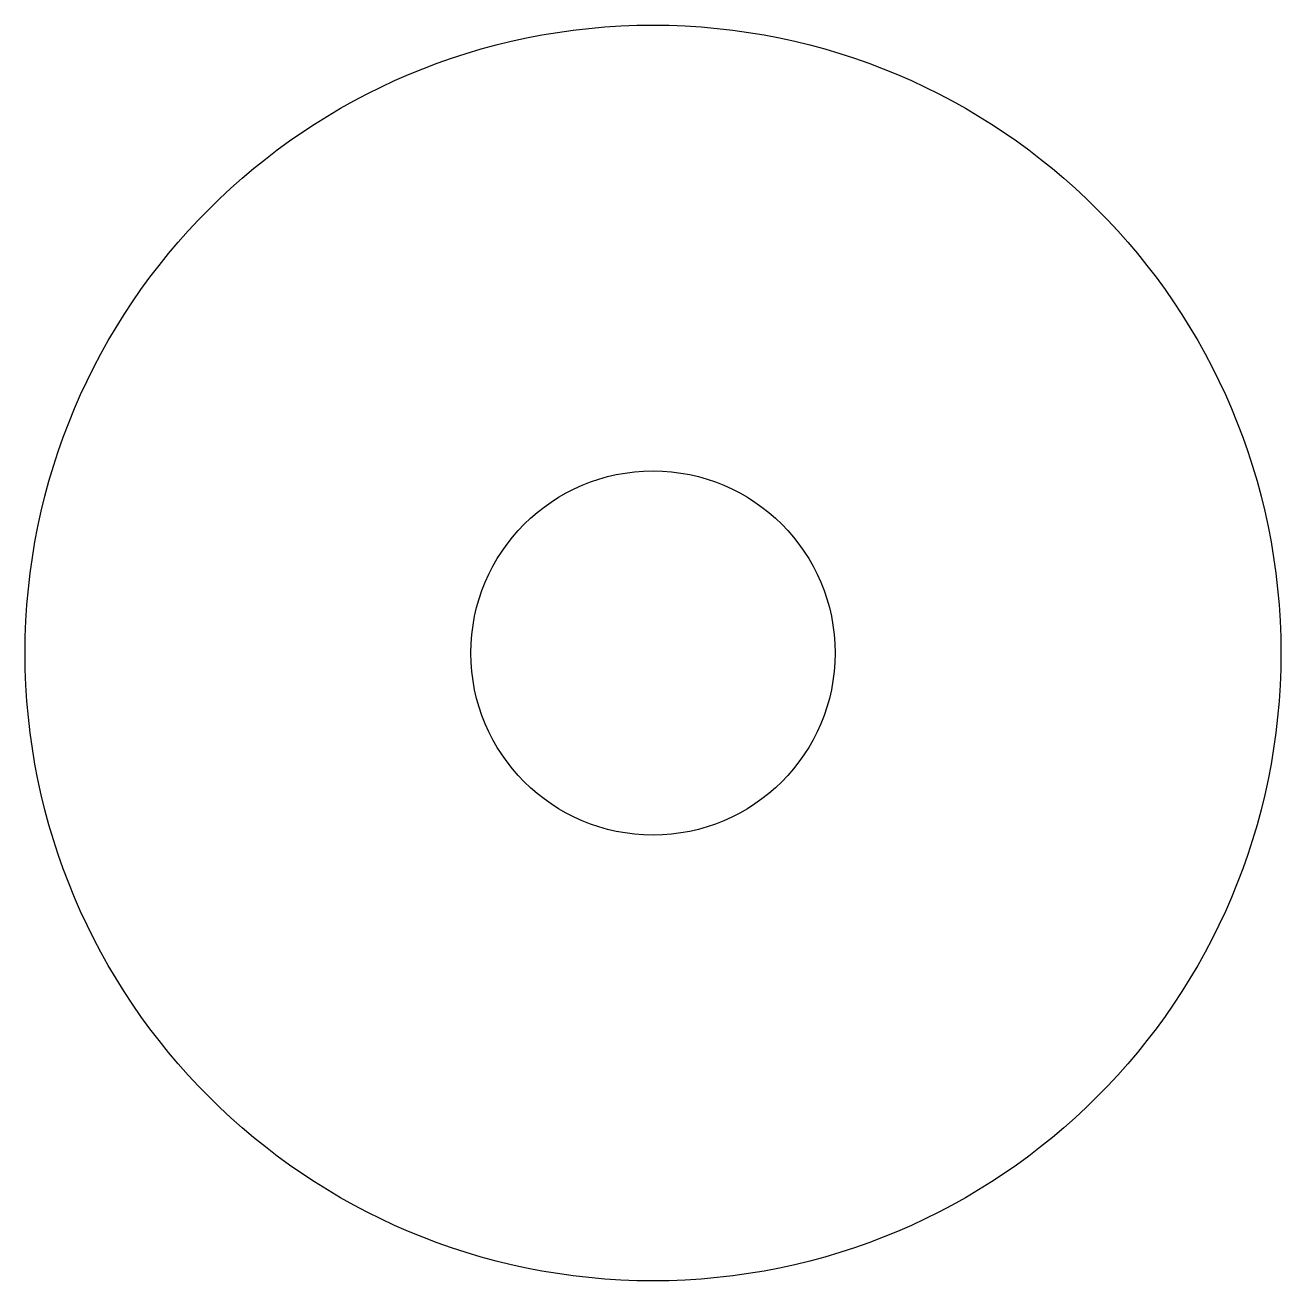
# Model space of a CAD drawing. Extents: x -5 to 5, y 3 to 13.
import ezdxf

# ---------------------------------------------------------------- set-up
doc = ezdxf.new("R2010")
doc.units = 0
doc.layers.add('Shape2DView046', color=7, linetype='CONTINUOUS')

msp = doc.modelspace()

# ---------------------------------------------------------------- linework, layer by layer
at = {"layer": 'Shape2DView046'}
for radius in [5, 1.45]:
    msp.add_circle((0, 8), radius, dxfattribs=at)

doc.saveas('drawing.dxf')
